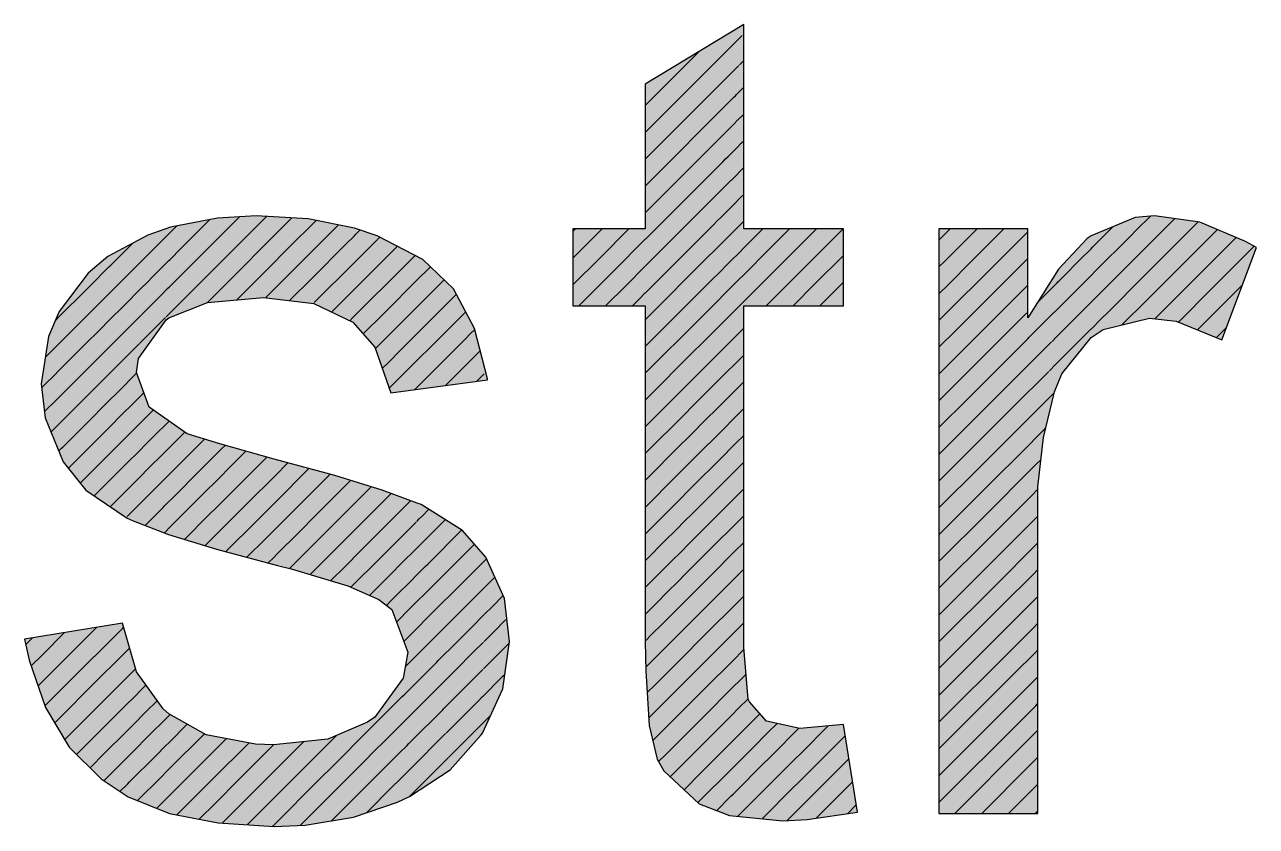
# Model space of a CAD drawing. Extents: x 0 to 13080, y 0 to 6750.
# Drawn here: x 12369.93 to 12394.32, y 1023.24 to 1039.12 of the extents above; entities that cross this region are included whole.
import ezdxf

# ---------------------------------------------------------------- set-up
doc = ezdxf.new("R2010")
doc.units = 0
doc.header["$MEASUREMENT"] = 0
doc.layers.add('MTH-CARIMBO-TXT1', color=1, linetype='CONTINUOUS')

msp = doc.modelspace()

# ---------------------------------------------------------------- linework, layer by layer
at = {"layer": 'MTH-CARIMBO-TXT1', "linetype": 'Continuous'}
for p, q in [((12382.222313, 1036.992433), (12384.138945, 1038.909065)), ((12382.221802, 1037.522253), (12383.290624, 1038.591074)), ((12384.044263, 1038.284053), (12384.060449, 1038.300239)), ((12384.060449, 1038.300239), (12384.076214, 1038.316004)), ((12384.086124, 1038.325914), (12384.127979, 1038.367769)), ((12384.127979, 1038.367769), (12384.158325, 1038.398115)), ((12382.222824, 1036.462614), (12384.044263, 1038.284053)), ((12384.022646, 1037.732106), (12384.095701, 1037.805161)), ((12384.095701, 1037.805161), (12384.148668, 1037.858128)), ((12384.148668, 1037.858128), (12384.171279, 1037.880739)), ((12382.223335, 1035.932795), (12383.949581, 1037.659041)), ((12383.949581, 1037.659041), (12383.977832, 1037.687292)), ((12383.977832, 1037.687292), (12384.005348, 1037.714808)), ((12384.005348, 1037.714808), (12384.022646, 1037.732106)), ((12384.063424, 1037.242554), (12384.139012, 1037.318142)), ((12384.139012, 1037.318142), (12384.171279, 1037.350408)), ((12383.854898, 1037.034028), (12383.895215, 1037.074345)), ((12383.895215, 1037.074345), (12383.934483, 1037.113613)), ((12383.934483, 1037.113613), (12383.959169, 1037.138299)), ((12383.959169, 1037.138299), (12384.063424, 1037.242554)), ((12382.223846, 1035.402976), (12383.854898, 1037.034028)), ((12383.895691, 1036.544491), (12384.031146, 1036.679946)), ((12384.031146, 1036.679946), (12384.129355, 1036.778155)), ((12384.129355, 1036.778155), (12384.171279, 1036.820078)), ((12382.224357, 1034.873157), (12383.760216, 1036.409016)), ((12383.760216, 1036.409016), (12383.812599, 1036.461398)), ((12383.812599, 1036.461398), (12383.863618, 1036.512418)), ((12383.863618, 1036.512418), (12383.895691, 1036.544491)), ((12383.832214, 1035.950683), (12383.998869, 1036.117339)), ((12383.998869, 1036.117339), (12384.119699, 1036.238169)), ((12384.119699, 1036.238169), (12384.171279, 1036.289748)), ((12383.729982, 1035.848452), (12383.792753, 1035.911223)), ((12383.792753, 1035.911223), (12383.832214, 1035.950683)), ((12382.224868, 1034.343338), (12383.665534, 1035.784004)), ((12383.665534, 1035.784004), (12383.729982, 1035.848452)), ((12383.966592, 1035.554731), (12384.110043, 1035.698182)), ((12384.110043, 1035.698182), (12384.171279, 1035.759418)), ((12383.768736, 1035.356876), (12383.966592, 1035.554731)), ((12372.851065, 1035.045806), (12372.938991, 1035.133733)), ((12373.025163, 1034.689574), (12373.595967, 1035.260379)), ((12373.898437, 1035.032518), (12374.181291, 1035.315372)), ((12374.092811, 1034.696562), (12374.529684, 1035.133435)), ((12374.529684, 1035.133435), (12374.719729, 1035.32348)), ((12374.573596, 1034.647017), (12375.222722, 1035.296143)), ((12375.554553, 1035.097644), (12375.702499, 1035.24559)), ((12375.587699, 1034.60046), (12376.141763, 1035.154524)), ((12382.225379, 1033.813518), (12383.570852, 1035.158991)), ((12383.570852, 1035.158991), (12383.647365, 1035.235505)), ((12383.647365, 1035.235505), (12383.721888, 1035.310028)), ((12383.721888, 1035.310028), (12383.768736, 1035.356876)), ((12383.934314, 1034.992124), (12384.100386, 1035.158196)), ((12384.100386, 1035.158196), (12384.171279, 1035.229088)), ((12391.080822, 1034.71401), (12391.488509, 1035.121698)), ((12391.95953, 1035.062389), (12392.224674, 1035.327532)), ((12392.384237, 1034.956765), (12392.707237, 1035.279765)), ((12392.474203, 1034.516401), (12393.173461, 1035.215659)), ((12372.439322, 1034.634063), (12372.814412, 1035.009153)), ((12372.817518, 1035.01226), (12372.851065, 1035.045806)), ((12373.693639, 1034.82772), (12373.898437, 1035.032518)), ((12375.288104, 1034.831195), (12375.554553, 1035.097644)), ((12376.290904, 1034.773335), (12376.458731, 1034.941162)), ((12376.458731, 1034.941162), (12376.482527, 1034.964958)), ((12376.482527, 1034.964958), (12376.5704, 1035.052831)), ((12376.916063, 1034.868164), (12376.962874, 1034.914975)), ((12380.786996, 1035.026786), (12380.811368, 1035.051158)), ((12380.811368, 1035.051158), (12380.837263, 1035.077053)), ((12381.068498, 1034.777958), (12381.367593, 1035.077053)), ((12381.325627, 1034.504757), (12381.897923, 1035.077053)), ((12383.705259, 1034.763068), (12383.934314, 1034.992124)), ((12384.171279, 1034.698758), (12384.384676, 1034.912155)), ((12384.384676, 1034.912155), (12384.549574, 1035.077053)), ((12384.683836, 1034.680986), (12385.079904, 1035.077053)), ((12384.982997, 1034.449816), (12385.610234, 1035.077053)), ((12385.282158, 1034.218647), (12386.140564, 1035.077053)), ((12388.037429, 1034.852598), (12388.069946, 1034.885114)), ((12388.069946, 1034.885114), (12388.149657, 1034.964826)), ((12388.149657, 1034.964826), (12388.261884, 1035.077053)), ((12388.414822, 1034.699661), (12388.792215, 1035.077053)), ((12388.679987, 1034.434496), (12389.322545, 1035.077053)), ((12388.945152, 1034.169331), (12389.796808, 1035.020987)), ((12391.140377, 1034.243236), (12391.815903, 1034.918761)), ((12391.815903, 1034.918761), (12391.95953, 1035.062389)), ((12392.283182, 1034.855711), (12392.384237, 1034.956765)), ((12393.281844, 1034.793712), (12393.55297, 1035.064838)), ((12393.36558, 1034.347118), (12393.926507, 1034.908045)), ((12371.620775, 1034.345846), (12372.064736, 1034.789808)), ((12372.338304, 1034.533046), (12372.439322, 1034.634063)), ((12372.807385, 1034.471796), (12373.025163, 1034.689574)), ((12373.199261, 1034.333343), (12373.693639, 1034.82772)), ((12373.620769, 1034.22452), (12374.092811, 1034.696562)), ((12374.287185, 1034.360606), (12374.573596, 1034.647017)), ((12374.617509, 1034.1606), (12375.288104, 1034.831195)), ((12375.620845, 1034.103275), (12376.290904, 1034.773335)), ((12376.560136, 1034.512237), (12376.907964, 1034.860064)), ((12376.958209, 1034.379979), (12377.312116, 1034.733887)), ((12380.786996, 1034.496456), (12381.068498, 1034.777958)), ((12381.582757, 1034.231557), (12382.221394, 1034.870194)), ((12383.564748, 1034.622558), (12383.651023, 1034.708833)), ((12383.651023, 1034.708833), (12383.705259, 1034.763068)), ((12384.09073, 1034.618209), (12384.171279, 1034.698758)), ((12384.171279, 1034.168428), (12384.683836, 1034.680986)), ((12388.146773, 1034.431612), (12388.414822, 1034.699661)), ((12390.984228, 1034.617416), (12391.051906, 1034.685095)), ((12391.051906, 1034.685095), (12391.080822, 1034.71401)), ((12392.024842, 1034.59737), (12392.283182, 1034.855711)), ((12393.046822, 1034.55869), (12393.281844, 1034.793712)), ((12394.025903, 1034.477111), (12394.281005, 1034.732213)), ((12371.726427, 1033.921168), (12372.336323, 1034.531064)), ((12372.532567, 1034.196978), (12372.787215, 1034.451626)), ((12372.787215, 1034.451626), (12372.807385, 1034.471796)), ((12374.702711, 1033.715472), (12375.587699, 1034.60046)), ((12375.664941, 1033.617042), (12376.448971, 1034.401071)), ((12376.448971, 1034.401071), (12376.560136, 1034.512237)), ((12377.000354, 1033.891795), (12377.661358, 1034.552798)), ((12380.786996, 1033.966126), (12381.325627, 1034.504757)), ((12382.22589, 1033.283699), (12383.476169, 1034.533979)), ((12383.476169, 1034.533979), (12383.564748, 1034.622558)), ((12383.641781, 1034.16926), (12383.902037, 1034.429516)), ((12383.902037, 1034.429516), (12384.09073, 1034.618209)), ((12384.171279, 1033.638098), (12384.982997, 1034.449816)), ((12385.581318, 1033.987477), (12386.143576, 1034.549735)), ((12388.037429, 1034.322268), (12388.146773, 1034.431612)), ((12388.223601, 1033.978109), (12388.679987, 1034.434496)), ((12389.210317, 1033.904165), (12389.796808, 1034.490656)), ((12390.409681, 1034.042869), (12390.908538, 1034.541726)), ((12390.908538, 1034.541726), (12390.984228, 1034.617416)), ((12391.601514, 1034.174042), (12392.024842, 1034.59737)), ((12392.255433, 1034.297631), (12392.474203, 1034.516401)), ((12392.56417, 1034.076038), (12393.046822, 1034.55869)), ((12393.449316, 1033.900524), (12394.025903, 1034.477111)), ((12371.223752, 1033.948824), (12371.59106, 1034.316131)), ((12371.59106, 1034.316131), (12371.620775, 1034.345846)), ((12372.293451, 1033.957862), (12372.532567, 1034.196978)), ((12372.797251, 1033.931332), (12373.199261, 1034.333343)), ((12373.37336, 1033.977111), (12373.620769, 1034.22452)), ((12373.547899, 1033.62132), (12374.287185, 1034.360606)), ((12374.48156, 1034.024651), (12374.617509, 1034.1606)), ((12376.637746, 1034.059516), (12376.896972, 1034.318743)), ((12376.896972, 1034.318743), (12376.958209, 1034.379979)), ((12377.723895, 1034.085006), (12377.919652, 1034.280762)), ((12377.919652, 1034.280762), (12377.966844, 1034.327954)), ((12380.904206, 1033.553005), (12381.582757, 1034.231557)), ((12381.839887, 1033.958357), (12382.221394, 1034.339864)), ((12383.580158, 1034.107637), (12383.641781, 1034.16926)), ((12384.081073, 1034.078223), (12384.171279, 1034.168428)), ((12384.616516, 1033.553005), (12385.282158, 1034.218647)), ((12388.300428, 1033.524607), (12388.945152, 1034.169331)), ((12391.004625, 1034.107483), (12391.051906, 1034.154764)), ((12391.051906, 1034.154764), (12391.140377, 1034.243236)), ((12391.199933, 1033.772461), (12391.601514, 1034.174042)), ((12392.090153, 1034.132352), (12392.255433, 1034.297631)), ((12392.879349, 1033.860887), (12393.36558, 1034.347118)), ((12371.138549, 1033.863621), (12371.180152, 1033.905223)), ((12371.180152, 1033.905223), (12371.223752, 1033.948824)), ((12371.627413, 1033.822155), (12371.726427, 1033.921168)), ((12371.832078, 1033.49649), (12372.288759, 1033.953171)), ((12372.760019, 1033.8941), (12372.797251, 1033.931332)), ((12372.787117, 1033.390868), (12373.37336, 1033.977111)), ((12374.13009, 1033.673181), (12374.48156, 1034.024651)), ((12375.174705, 1033.657136), (12375.620845, 1034.103275)), ((12376.43921, 1033.860981), (12376.637746, 1034.059516)), ((12377.0425, 1033.40361), (12377.723895, 1034.085006)), ((12377.555019, 1033.385799), (12378.104538, 1033.935318)), ((12378.104538, 1033.935318), (12378.237012, 1034.067792)), ((12381.434536, 1033.553005), (12381.839887, 1033.958357)), ((12382.226401, 1032.75388), (12383.381487, 1033.908967)), ((12383.381487, 1033.908967), (12383.482132, 1034.009611)), ((12383.482132, 1034.009611), (12383.580158, 1034.107637)), ((12383.869759, 1033.866909), (12384.081073, 1034.078223)), ((12385.146846, 1033.553005), (12385.581318, 1033.987477)), ((12385.880479, 1033.756308), (12386.143576, 1034.019405)), ((12388.037429, 1033.791938), (12388.223601, 1033.978109)), ((12388.377256, 1033.071105), (12389.210317, 1033.904165)), ((12389.475482, 1033.639), (12389.796808, 1033.960326)), ((12389.986351, 1033.619539), (12390.376541, 1034.009729)), ((12390.378403, 1034.011592), (12390.393735, 1034.026924)), ((12390.393735, 1034.026924), (12390.409681, 1034.042869)), ((12390.785523, 1033.888382), (12391.004625, 1034.107483)), ((12391.387125, 1033.429323), (12392.090153, 1034.132352)), ((12392.227683, 1033.739551), (12392.56417, 1034.076038)), ((12393.857162, 1033.77804), (12394.047687, 1033.968565)), ((12370.614406, 1033.339477), (12371.138549, 1033.863621)), ((12371.296646, 1033.491387), (12371.627413, 1033.822155)), ((12372.248597, 1033.382678), (12372.625811, 1033.759892)), ((12372.625811, 1033.759892), (12372.760019, 1033.8941)), ((12376.007333, 1033.429104), (12376.43921, 1033.860981)), ((12376.715355, 1033.606795), (12376.885981, 1033.777422)), ((12376.885981, 1033.777422), (12377.000354, 1033.891795)), ((12378.289423, 1033.589874), (12378.46762, 1033.76807)), ((12381.964866, 1033.553005), (12382.097017, 1033.685156)), ((12382.097017, 1033.685156), (12382.221394, 1033.809534)), ((12383.578304, 1033.575453), (12383.869759, 1033.866909)), ((12385.677176, 1033.553005), (12385.880479, 1033.756308)), ((12390.426341, 1033.529199), (12390.785523, 1033.888382)), ((12391.051906, 1033.624434), (12391.199933, 1033.772461)), ((12391.661843, 1033.173711), (12392.155465, 1033.667333)), ((12392.155465, 1033.667333), (12392.227683, 1033.739551)), ((12392.654137, 1033.635675), (12392.879349, 1033.860887)), ((12392.780012, 1033.23122), (12393.449316, 1033.900524)), ((12393.533053, 1033.45393), (12393.857162, 1033.77804)), ((12371.17457, 1033.369311), (12371.296646, 1033.491387)), ((12371.663767, 1033.328178), (12371.832078, 1033.49649)), ((12376.429449, 1033.32089), (12376.715355, 1033.606795)), ((12377.386143, 1032.686593), (12378.289423, 1033.589874)), ((12378.611601, 1033.381721), (12378.663358, 1033.433478)), ((12383.399515, 1033.396664), (12383.509293, 1033.506442)), ((12383.509293, 1033.506442), (12383.578304, 1033.575453)), ((12383.837482, 1033.304301), (12384.071417, 1033.538236)), ((12384.071417, 1033.538236), (12384.171279, 1033.638098)), ((12388.037429, 1033.261608), (12388.300428, 1033.524607)), ((12388.454084, 1032.617602), (12389.475482, 1033.639)), ((12389.740647, 1033.373835), (12389.796808, 1033.429996)), ((12389.820544, 1032.923402), (12390.321836, 1033.424694)), ((12390.32771, 1033.430568), (12390.376058, 1033.478916)), ((12390.376058, 1033.478916), (12390.426341, 1033.529199)), ((12390.662509, 1033.235037), (12391.025022, 1033.597551)), ((12391.025022, 1033.597551), (12391.051906, 1033.624434)), ((12391.259489, 1033.301687), (12391.387125, 1033.429323)), ((12392.313509, 1033.295047), (12392.654137, 1033.635675)), ((12393.156825, 1033.077703), (12393.533053, 1033.45393)), ((12370.532592, 1033.257664), (12370.614406, 1033.339477)), ((12370.628004, 1032.822745), (12371.058085, 1033.252827)), ((12371.058085, 1033.252827), (12371.17457, 1033.369311)), ((12371.36954, 1033.033951), (12371.663767, 1033.328178)), ((12371.93773, 1033.071811), (12372.241196, 1033.375277)), ((12372.203743, 1032.807494), (12372.719056, 1033.322807)), ((12372.732822, 1033.336573), (12372.787117, 1033.390868)), ((12376.366086, 1033.257526), (12376.429449, 1033.32089)), ((12376.792964, 1033.154075), (12376.87499, 1033.2361)), ((12376.87499, 1033.2361), (12377.0425, 1033.40361)), ((12377.084645, 1032.915425), (12377.555019, 1033.385799)), ((12377.217267, 1031.987387), (12378.474309, 1033.244429)), ((12378.474309, 1033.244429), (12378.611601, 1033.381721)), ((12382.226912, 1032.224061), (12383.286805, 1033.283954)), ((12383.286805, 1033.283954), (12383.399515, 1033.396664)), ((12383.514826, 1032.981645), (12383.837482, 1033.304301)), ((12388.530911, 1032.1641), (12389.740647, 1033.373835)), ((12390.443, 1033.015528), (12390.662509, 1033.235037)), ((12391.051906, 1033.094104), (12391.259489, 1033.301687)), ((12371.168987, 1032.833398), (12371.36954, 1033.033951)), ((12371.70012, 1032.834201), (12371.93773, 1033.071811)), ((12376.634115, 1032.995226), (12376.792964, 1033.154075)), ((12378.659195, 1032.898985), (12378.755582, 1032.995372)), ((12378.755582, 1032.995372), (12378.842731, 1033.082521)), ((12383.438428, 1032.905247), (12383.514826, 1032.981645)), ((12383.805205, 1032.741694), (12384.061761, 1032.99825)), ((12384.061761, 1032.99825), (12384.171279, 1033.107768)), ((12388.037429, 1032.731278), (12388.377256, 1033.071105)), ((12390.277017, 1032.849545), (12390.35838, 1032.930908)), ((12390.35838, 1032.930908), (12390.443, 1033.015528)), ((12390.539494, 1032.581692), (12391.04542, 1033.087618)), ((12393.533639, 1032.924186), (12393.616789, 1033.007337)), ((12393.616789, 1033.007337), (12393.688421, 1033.078968)), ((12393.688421, 1033.078968), (12393.730529, 1033.121076)), ((12370.435963, 1032.630704), (12370.628004, 1032.822745)), ((12370.977622, 1032.642033), (12371.168987, 1032.833398)), ((12371.442434, 1032.576515), (12371.70012, 1032.834201)), ((12372.043382, 1032.647133), (12372.193633, 1032.797384)), ((12376.874924, 1032.705704), (12377.084645, 1032.915425)), ((12377.126791, 1032.427241), (12377.386143, 1032.686593)), ((12377.650995, 1031.890785), (12378.659195, 1032.898985)), ((12383.192123, 1032.658942), (12383.316898, 1032.783718)), ((12383.316898, 1032.783718), (12383.438428, 1032.905247)), ((12383.451348, 1032.387838), (12383.805205, 1032.741694)), ((12388.607739, 1031.710597), (12389.805224, 1032.908083)), ((12389.805224, 1032.908083), (12389.820544, 1032.923402)), ((12389.850657, 1032.423185), (12390.267132, 1032.83966)), ((12370.333944, 1032.528685), (12370.383412, 1032.578154)), ((12370.383412, 1032.578154), (12370.435963, 1032.630704)), ((12370.641602, 1032.306013), (12370.977622, 1032.642033)), ((12371.163405, 1032.297486), (12371.442434, 1032.576515)), ((12371.736473, 1032.340224), (12372.043382, 1032.647133)), ((12378.263742, 1031.973202), (12378.844081, 1032.55354)), ((12378.844081, 1032.55354), (12378.899563, 1032.609023)), ((12378.899563, 1032.609023), (12378.949728, 1032.659187)), ((12382.227423, 1031.694242), (12383.192123, 1032.658942)), ((12383.772927, 1032.179086), (12384.052104, 1032.458263)), ((12384.052104, 1032.458263), (12384.171279, 1032.577438)), ((12388.037429, 1032.200948), (12388.454084, 1032.617602)), ((12390.340702, 1032.3829), (12390.45966, 1032.501858)), ((12390.45966, 1032.501858), (12390.539494, 1032.581692)), ((12370.491562, 1032.155973), (12370.641602, 1032.306013)), ((12370.897158, 1032.031239), (12371.163405, 1032.297486)), ((12371.515328, 1032.119079), (12371.736473, 1032.340224)), ((12371.772826, 1031.846247), (12372.146263, 1032.219684)), ((12377.011156, 1032.311606), (12377.126791, 1032.427241)), ((12378.876488, 1032.055618), (12379.028966, 1032.208096)), ((12383.234282, 1032.170771), (12383.367563, 1032.304052)), ((12383.367563, 1032.304052), (12383.451348, 1032.387838)), ((12388.684567, 1031.257095), (12389.815902, 1032.38843)), ((12389.815902, 1032.38843), (12389.850657, 1032.423185)), ((12389.88077, 1031.922968), (12390.212427, 1032.254625)), ((12390.226323, 1032.268522), (12390.340702, 1032.3829)), ((12370.262434, 1031.926846), (12370.360355, 1032.024766)), ((12370.360355, 1032.024766), (12370.491562, 1032.155973)), ((12370.6552, 1031.789282), (12370.897158, 1032.031239)), ((12371.157822, 1031.761573), (12371.515328, 1032.119079)), ((12377.168936, 1031.939056), (12377.217267, 1031.987387)), ((12382.227933, 1031.164423), (12383.09744, 1032.03393)), ((12383.09744, 1032.03393), (12383.234282, 1032.170771)), ((12383.387871, 1031.79403), (12383.772927, 1032.179086)), ((12384.042448, 1031.918277), (12384.171279, 1032.047108)), ((12388.037429, 1031.670618), (12388.530911, 1032.1641)), ((12370.547161, 1031.681242), (12370.6552, 1031.789282)), ((12370.816694, 1031.420445), (12371.157822, 1031.761573)), ((12371.588222, 1031.661643), (12371.772826, 1031.846247)), ((12372.13432, 1031.677411), (12372.235507, 1031.778598)), ((12372.235507, 1031.778598), (12372.290278, 1031.833369)), ((12377.147387, 1031.917507), (12377.168936, 1031.939056)), ((12383.296698, 1031.702857), (12383.387871, 1031.79403)), ((12383.74065, 1031.616479), (12384.042448, 1031.918277)), ((12388.037429, 1031.140288), (12388.607739, 1031.710597)), ((12388.761394, 1030.803592), (12389.82658, 1031.868778)), ((12389.82658, 1031.868778), (12389.88077, 1031.922968)), ((12390.17563, 1031.687498), (12390.319122, 1031.83099)), ((12370.317842, 1031.451923), (12370.337297, 1031.471378)), ((12370.337297, 1031.471378), (12370.547161, 1031.681242)), ((12371.15224, 1031.225661), (12371.588222, 1031.661643)), ((12371.80918, 1031.35227), (12372.108698, 1031.651789)), ((12372.108698, 1031.651789), (12372.13432, 1031.677411)), ((12372.412011, 1031.424771), (12372.476279, 1031.48904)), ((12383.002758, 1031.408917), (12383.151665, 1031.557824)), ((12383.151665, 1031.557824), (12383.296698, 1031.702857)), ((12383.324393, 1031.200222), (12383.74065, 1031.616479)), ((12384.032791, 1031.37829), (12384.171279, 1031.516778)), ((12389.910884, 1031.422752), (12390.157723, 1031.66959)), ((12390.157723, 1031.66959), (12390.17563, 1031.687498)), ((12370.60276, 1031.206511), (12370.668799, 1031.27255)), ((12370.668799, 1031.27255), (12370.816694, 1031.420445)), ((12370.73623, 1030.809651), (12371.15224, 1031.225661)), ((12371.661116, 1031.204207), (12371.80918, 1031.35227)), ((12372.12189, 1031.134651), (12372.322345, 1031.335106)), ((12372.322345, 1031.335106), (12372.412011, 1031.424771)), ((12372.481629, 1030.96406), (12372.787964, 1031.270395)), ((12382.228444, 1030.634603), (12383.002758, 1031.408917)), ((12383.708372, 1031.053871), (12384.032791, 1031.37829)), ((12388.037429, 1030.609957), (12388.684567, 1031.257095)), ((12388.838222, 1030.35009), (12389.837258, 1031.349126)), ((12389.837258, 1031.349126), (12389.910884, 1031.422752)), ((12370.447606, 1031.051357), (12370.60276, 1031.206511)), ((12371.146658, 1030.689748), (12371.661116, 1031.204207)), ((12371.845533, 1030.858294), (12372.071133, 1031.083894)), ((12372.071133, 1031.083894), (12372.12189, 1031.134651)), ((12372.551248, 1030.503348), (12373.099649, 1031.05175)), ((12383.069048, 1030.944877), (12383.225833, 1031.101662)), ((12383.225833, 1031.101662), (12383.324393, 1031.200222)), ((12383.260916, 1030.606415), (12383.708372, 1031.053871)), ((12384.023135, 1030.838304), (12384.171279, 1030.986447)), ((12389.940997, 1030.922535), (12390.103018, 1031.084556)), ((12390.103018, 1031.084556), (12390.124937, 1031.106475)), ((12390.124937, 1031.106475), (12390.156602, 1031.13814)), ((12370.601884, 1030.675305), (12370.658359, 1030.73178)), ((12370.658359, 1030.73178), (12370.682397, 1030.755818)), ((12370.682397, 1030.755818), (12370.73623, 1030.809651)), ((12371.141075, 1030.153836), (12371.73401, 1030.746771)), ((12371.73401, 1030.746771), (12371.845533, 1030.858294)), ((12372.10946, 1030.591891), (12372.409183, 1030.891613)), ((12372.409183, 1030.891613), (12372.481629, 1030.96406)), ((12373.23662, 1030.658391), (12373.491033, 1030.912804)), ((12373.837081, 1030.728521), (12373.898062, 1030.789503)), ((12382.228955, 1030.104784), (12382.908076, 1030.783905)), ((12382.908076, 1030.783905), (12383.069048, 1030.944877)), ((12383.676095, 1030.491264), (12384.023135, 1030.838304)), ((12388.037429, 1030.079627), (12388.761394, 1030.803592)), ((12388.915049, 1029.896587), (12389.847935, 1030.829473)), ((12389.847935, 1030.829473), (12389.940997, 1030.922535)), ((12370.790986, 1030.334077), (12371.146658, 1030.689748)), ((12371.881886, 1030.364317), (12372.033568, 1030.515999)), ((12372.033568, 1030.515999), (12372.10946, 1030.591891)), ((12372.49602, 1030.448121), (12372.551248, 1030.503348)), ((12373.040956, 1030.462727), (12373.23662, 1030.658391)), ((12373.344344, 1030.235784), (12373.789875, 1030.681315)), ((12373.789875, 1030.681315), (12373.837081, 1030.728521)), ((12374.007724, 1030.368834), (12374.311979, 1030.673089)), ((12374.178366, 1030.009146), (12374.725895, 1030.556675)), ((12382.986431, 1030.33193), (12383.154968, 1030.500467)), ((12383.154968, 1030.500467), (12383.260916, 1030.606415)), ((12383.197438, 1030.012607), (12383.676095, 1030.491264)), ((12389.97111, 1030.422318), (12390.048313, 1030.499521)), ((12371.30532, 1029.78775), (12371.806904, 1030.289335)), ((12371.806904, 1030.289335), (12371.881886, 1030.364317)), ((12372.097031, 1030.049131), (12372.49602, 1030.448121)), ((12372.620866, 1030.042637), (12373.040956, 1030.462727)), ((12373.772197, 1030.133308), (12374.007724, 1030.368834)), ((12374.880792, 1030.181242), (12375.14198, 1030.44243)), ((12374.897194, 1029.667314), (12375.559225, 1030.329345)), ((12382.813394, 1030.158892), (12382.986431, 1030.33193)), ((12383.643818, 1029.928656), (12384.013478, 1030.298317)), ((12384.013478, 1030.298317), (12384.171279, 1030.456117)), ((12388.037429, 1029.549297), (12388.838222, 1030.35009)), ((12388.991877, 1029.443085), (12389.858613, 1030.309821)), ((12389.858613, 1030.309821), (12389.97111, 1030.422318)), ((12371.026688, 1030.039449), (12371.141075, 1030.153836)), ((12371.996003, 1029.948103), (12372.097031, 1030.049131)), ((12372.084601, 1029.506372), (12372.582858, 1030.004628)), ((12372.582858, 1030.004628), (12372.620866, 1030.042637)), ((12372.920261, 1029.811701), (12373.344344, 1030.235784)), ((12373.452067, 1029.813177), (12373.772197, 1030.133308)), ((12373.754519, 1029.5853), (12374.178366, 1030.009146)), ((12374.349008, 1029.649459), (12374.880792, 1030.181242)), ((12374.913596, 1029.153386), (12375.97647, 1030.21626)), ((12376.112693, 1029.822153), (12376.384174, 1030.093634)), ((12382.229466, 1029.574965), (12382.813394, 1030.158892)), ((12383.084103, 1029.899271), (12383.197438, 1030.012607)), ((12371.622648, 1029.574749), (12371.879798, 1029.831899)), ((12371.879798, 1029.831899), (12371.918239, 1029.87034)), ((12371.918239, 1029.87034), (12371.996003, 1029.948103)), ((12372.690485, 1029.581925), (12372.920261, 1029.811701)), ((12372.799565, 1029.160675), (12373.452067, 1029.813177)), ((12375.708231, 1029.417691), (12376.112693, 1029.822153)), ((12376.168645, 1029.347775), (12376.789154, 1029.968284)), ((12377.028426, 1029.677225), (12377.185903, 1029.834703)), ((12382.903815, 1029.718983), (12383.084103, 1029.899271)), ((12383.133961, 1029.418799), (12383.643818, 1029.928656)), ((12383.61154, 1029.366049), (12384.003822, 1029.758331)), ((12384.003822, 1029.758331), (12384.171279, 1029.925787)), ((12388.037429, 1029.018967), (12388.915049, 1029.896587)), ((12389.068705, 1028.989582), (12389.869291, 1029.790169)), ((12389.869291, 1029.790169), (12389.99852, 1029.919398)), ((12372.312933, 1029.204373), (12372.669696, 1029.561136)), ((12372.669696, 1029.561136), (12372.690485, 1029.581925)), ((12373.55979, 1029.390571), (12373.754519, 1029.5853)), ((12373.736842, 1029.037292), (12374.349008, 1029.649459)), ((12374.519651, 1029.289771), (12374.897194, 1029.667314)), ((12376.224597, 1028.873397), (12376.87467, 1029.523469)), ((12376.87467, 1029.523469), (12377.002779, 1029.651579)), ((12377.002779, 1029.651579), (12377.028426, 1029.677225)), ((12377.067968, 1029.186437), (12377.572732, 1029.691202)), ((12377.808024, 1029.396164), (12377.935708, 1029.523847)), ((12382.229977, 1029.045146), (12382.718711, 1029.53388)), ((12382.718711, 1029.53388), (12382.903815, 1029.718983)), ((12371.958438, 1029.380208), (12372.084601, 1029.506372)), ((12373.096442, 1028.927222), (12373.55979, 1029.390571)), ((12373.914008, 1028.684128), (12374.519651, 1029.289771)), ((12375.244192, 1028.423322), (12376.168645, 1029.347775)), ((12375.350846, 1029.060306), (12375.708231, 1029.417691)), ((12377.59558, 1029.183719), (12377.681191, 1029.26933)), ((12377.695598, 1029.283738), (12377.743503, 1029.331643)), ((12377.743503, 1029.331643), (12377.808024, 1029.396164)), ((12377.860037, 1028.917847), (12378.261036, 1029.318846)), ((12382.821198, 1029.106037), (12383.013238, 1029.298076)), ((12383.013238, 1029.298076), (12383.133961, 1029.418799)), ((12383.070483, 1028.824992), (12383.61154, 1029.366049)), ((12383.994166, 1029.218344), (12384.171279, 1029.395457)), ((12388.037429, 1028.488637), (12388.991877, 1029.443085)), ((12389.145532, 1028.53608), (12389.879969, 1029.270516)), ((12389.879969, 1029.270516), (12389.99852, 1029.389068)), ((12372.695264, 1029.056374), (12372.756533, 1029.117644)), ((12372.760104, 1029.121214), (12372.799565, 1029.160675)), ((12373.667514, 1028.967964), (12373.736842, 1029.037292)), ((12374.690293, 1028.930083), (12374.913596, 1029.153386)), ((12374.929998, 1028.639458), (12375.350846, 1029.060306)), ((12376.575131, 1028.693601), (12376.985763, 1029.104233)), ((12376.985763, 1029.104233), (12377.067968, 1029.186437)), ((12377.10751, 1028.695649), (12377.59558, 1029.183719)), ((12377.91205, 1028.43953), (12378.586365, 1029.113844)), ((12382.624029, 1028.908868), (12382.821198, 1029.106037)), ((12383.579263, 1028.803441), (12383.994166, 1029.218344)), ((12373.502551, 1028.803001), (12373.667514, 1028.967964)), ((12374.332079, 1028.571869), (12374.690293, 1028.930083)), ((12375.580919, 1028.229719), (12376.224597, 1028.873397)), ((12377.680867, 1028.738676), (12377.801649, 1028.859459)), ((12377.801649, 1028.859459), (12377.860037, 1028.917847)), ((12378.644094, 1028.641244), (12378.837158, 1028.834307)), ((12382.230488, 1028.515327), (12382.624029, 1028.908868)), ((12382.942372, 1028.696881), (12383.070483, 1028.824992)), ((12383.007006, 1028.231184), (12383.579263, 1028.803441)), ((12383.984509, 1028.678358), (12384.171279, 1028.865127)), ((12388.037429, 1027.958307), (12389.068705, 1028.989582)), ((12389.890647, 1028.750864), (12389.99852, 1028.858738)), ((12374.750149, 1028.459609), (12374.860936, 1028.570396)), ((12374.860936, 1028.570396), (12374.929998, 1028.639458)), ((12376.280549, 1028.399019), (12376.575131, 1028.693601)), ((12376.390175, 1027.978315), (12376.968747, 1028.556887)), ((12376.968747, 1028.556887), (12377.10751, 1028.695649)), ((12377.428693, 1028.486502), (12377.644542, 1028.702352)), ((12377.644542, 1028.702352), (12377.680867, 1028.738676)), ((12377.964064, 1027.961213), (12378.574064, 1028.571213)), ((12378.574064, 1028.571213), (12378.644094, 1028.641244)), ((12382.738581, 1028.49309), (12382.942372, 1028.696881)), ((12383.546985, 1028.240834), (12383.984509, 1028.678358)), ((12388.037429, 1027.427977), (12389.145532, 1028.53608)), ((12389.22236, 1028.082577), (12389.890647, 1028.750864)), ((12375.17164, 1028.35077), (12375.244192, 1028.423322)), ((12375.988865, 1028.107335), (12376.280549, 1028.399019)), ((12377.147052, 1028.204862), (12377.428693, 1028.486502)), ((12377.666135, 1028.193615), (12377.859795, 1028.387275)), ((12377.859795, 1028.387275), (12377.91205, 1028.43953)), ((12378.688513, 1028.155332), (12379.059945, 1028.526764)), ((12382.529347, 1028.283855), (12382.738581, 1028.49309)), ((12383.974853, 1028.138371), (12384.171279, 1028.334797)), ((12389.901324, 1028.231212), (12389.99852, 1028.328408)), ((12376.951732, 1028.009541), (12377.147052, 1028.204862)), ((12377.261806, 1027.789285), (12377.607893, 1028.135373)), ((12377.607893, 1028.135373), (12377.666135, 1028.193615)), ((12378.544968, 1028.011787), (12378.688513, 1028.155332)), ((12379.049832, 1027.986321), (12379.127363, 1028.063852)), ((12379.127363, 1028.063852), (12379.241712, 1028.178202)), ((12382.230999, 1027.985508), (12382.529347, 1028.283855)), ((12382.655965, 1027.880143), (12382.871507, 1028.095686)), ((12382.871507, 1028.095686), (12383.007006, 1028.231184)), ((12382.943528, 1027.637377), (12383.546985, 1028.240834)), ((12383.514708, 1027.678226), (12383.974853, 1028.138371)), ((12388.037429, 1026.897647), (12389.22236, 1028.082577)), ((12389.299188, 1027.629075), (12389.901324, 1028.231212)), ((12376.759393, 1027.817202), (12376.951732, 1028.009541)), ((12377.651404, 1027.648553), (12377.917941, 1027.91509)), ((12377.917941, 1027.91509), (12377.964064, 1027.961213)), ((12378.016077, 1027.482896), (12378.544968, 1028.011787)), ((12378.732931, 1027.66942), (12379.04608, 1027.982569)), ((12379.187857, 1027.594016), (12379.406815, 1027.812974)), ((12382.434665, 1027.658843), (12382.655965, 1027.880143)), ((12383.965196, 1027.598385), (12384.171279, 1027.804467)), ((12377.092608, 1027.620087), (12377.186594, 1027.714074)), ((12377.186594, 1027.714074), (12377.261806, 1027.789285)), ((12377.292642, 1027.289791), (12377.571244, 1027.568394)), ((12377.571244, 1027.568394), (12377.651404, 1027.648553)), ((12378.515873, 1027.452362), (12378.732931, 1027.66942)), ((12379.039399, 1027.445558), (12379.187857, 1027.594016)), ((12382.23151, 1027.455688), (12382.434665, 1027.658843)), ((12382.800642, 1027.494491), (12382.943528, 1027.637377)), ((12382.880051, 1027.043569), (12383.514708, 1027.678226)), ((12383.48243, 1027.115619), (12383.965196, 1027.598385)), ((12388.037429, 1026.367317), (12389.299188, 1027.629075)), ((12389.376015, 1027.175572), (12389.912002, 1027.71156)), ((12389.912002, 1027.71156), (12389.99852, 1027.798078)), ((12377.636673, 1027.103492), (12377.976087, 1027.442906)), ((12377.976087, 1027.442906), (12378.016077, 1027.482896)), ((12378.06809, 1027.004579), (12378.515873, 1027.452362)), ((12378.77735, 1027.183509), (12379.032215, 1027.438374)), ((12379.422395, 1027.298224), (12379.478955, 1027.354784)), ((12382.573348, 1027.267196), (12382.800642, 1027.494491)), ((12370.280135, 1026.641245), (12370.719503, 1027.080613)), ((12370.830888, 1026.131339), (12371.792368, 1027.092818)), ((12371.155179, 1026.985959), (12371.352241, 1027.183022)), ((12371.792368, 1027.092818), (12371.850957, 1027.151407)), ((12371.850957, 1027.151407), (12371.869958, 1027.170408)), ((12371.869958, 1027.170408), (12371.889137, 1027.189587)), ((12377.534596, 1027.001415), (12377.636673, 1027.103492)), ((12378.486777, 1026.892936), (12378.77735, 1027.183509)), ((12379.028966, 1026.904795), (12379.248351, 1027.12418)), ((12379.248351, 1027.12418), (12379.422395, 1027.298224)), ((12382.339982, 1027.033831), (12382.573348, 1027.267196)), ((12382.816573, 1026.449761), (12383.48243, 1027.115619)), ((12383.95554, 1027.058398), (12384.171279, 1027.274137)), ((12388.037429, 1025.836987), (12389.376015, 1027.175572)), ((12389.452843, 1026.72207), (12389.92268, 1027.191907)), ((12389.92268, 1027.191907), (12389.99852, 1027.267748)), ((12369.951789, 1026.843229), (12370.086764, 1026.978204)), ((12370.19471, 1026.02549), (12371.155179, 1026.985959)), ((12377.436809, 1026.903629), (12377.534596, 1027.001415)), ((12377.621941, 1026.55843), (12378.034233, 1026.970722)), ((12378.034233, 1026.970722), (12378.06809, 1027.004579)), ((12378.120103, 1026.526262), (12378.486777, 1026.892936)), ((12378.821768, 1026.697597), (12379.01835, 1026.894179)), ((12379.412261, 1026.75776), (12379.526846, 1026.872345)), ((12382.232021, 1026.925869), (12382.339982, 1027.033831)), ((12382.490731, 1026.654249), (12382.729777, 1026.893296)), ((12382.729777, 1026.893296), (12382.880051, 1027.043569)), ((12383.450153, 1026.553011), (12383.95554, 1027.058398)), ((12370.058607, 1026.419718), (12370.280135, 1026.641245)), ((12371.765925, 1026.536045), (12371.886687, 1026.656807)), ((12371.886687, 1026.656807), (12372.00858, 1026.7787)), ((12378.457682, 1026.333511), (12378.821768, 1026.697597)), ((12379.018534, 1026.364033), (12379.308845, 1026.654344)), ((12379.308845, 1026.654344), (12379.412261, 1026.75776)), ((12382.2453, 1026.408818), (12382.490731, 1026.654249)), ((12383.945884, 1026.518412), (12384.167544, 1026.740072)), ((12388.037429, 1025.306657), (12389.452843, 1026.72207)), ((12389.52967, 1026.268568), (12389.933358, 1026.672255)), ((12389.933358, 1026.672255), (12389.99852, 1026.737417)), ((12371.393559, 1026.16368), (12371.765925, 1026.536045)), ((12371.903417, 1026.143207), (12372.128024, 1026.367814)), ((12377.463507, 1026.399996), (12377.517607, 1026.454097)), ((12377.517607, 1026.454097), (12377.621941, 1026.55843)), ((12377.60721, 1026.013369), (12378.092378, 1026.498537)), ((12378.092378, 1026.498537), (12378.120103, 1026.526262)), ((12378.866187, 1026.211686), (12379.004486, 1026.349984)), ((12382.658912, 1026.2921), (12382.816573, 1026.449761)), ((12382.753096, 1025.855954), (12383.450153, 1026.553011)), ((12383.417876, 1025.990404), (12383.945884, 1026.518412)), ((12370.330812, 1025.631262), (12370.830888, 1026.131339)), ((12370.524164, 1025.294284), (12371.393559, 1026.16368)), ((12371.680893, 1025.920683), (12371.903417, 1026.143207)), ((12378.172116, 1026.047945), (12378.457682, 1026.333511)), ((12378.428587, 1025.774085), (12378.866187, 1026.211686)), ((12379.008101, 1025.82327), (12379.369339, 1026.184507)), ((12379.369339, 1026.184507), (12379.402128, 1026.217296)), ((12379.402128, 1026.217296), (12379.438458, 1026.253626)), ((12382.408114, 1026.041303), (12382.658912, 1026.2921)), ((12383.936227, 1025.978425), (12384.1188, 1026.160998)), ((12384.1188, 1026.160998), (12384.217417, 1026.259615)), ((12388.037429, 1024.776326), (12389.52967, 1026.268568)), ((12389.606498, 1025.815065), (12389.944036, 1026.152603)), ((12389.944036, 1026.152603), (12389.99852, 1026.207087)), ((12370.994751, 1025.234541), (12371.680893, 1025.920683)), ((12372.114505, 1025.823965), (12372.231, 1025.94046)), ((12372.231, 1025.94046), (12372.334202, 1026.043662)), ((12377.442527, 1025.848686), (12377.523774, 1025.929933)), ((12377.523774, 1025.929933), (12377.60721, 1026.013369)), ((12377.592478, 1025.468307), (12378.150524, 1026.026353)), ((12378.150524, 1026.026353), (12378.172116, 1026.047945)), ((12382.259349, 1025.892538), (12382.408114, 1026.041303)), ((12382.588047, 1025.690905), (12382.753096, 1025.855954)), ((12382.689618, 1025.262146), (12383.417876, 1025.990404)), ((12383.385598, 1025.427796), (12383.936227, 1025.978425)), ((12371.595861, 1025.305321), (12371.920147, 1025.629607)), ((12371.920147, 1025.629607), (12372.114505, 1025.823965)), ((12372.330867, 1025.509997), (12372.556751, 1025.735881)), ((12376.893256, 1025.299415), (12377.408474, 1025.814633)), ((12377.408474, 1025.814633), (12377.442527, 1025.848686)), ((12378.224129, 1025.569628), (12378.428587, 1025.774085)), ((12378.399491, 1025.21466), (12378.910605, 1025.725774)), ((12378.910605, 1025.725774), (12378.990621, 1025.80579)), ((12378.990621, 1025.80579), (12379.008101, 1025.82327)), ((12382.325498, 1025.428356), (12382.588047, 1025.690905)), ((12384.070057, 1025.581925), (12384.260272, 1025.77214)), ((12388.037429, 1024.245996), (12389.606498, 1025.815065)), ((12389.683326, 1025.361563), (12389.954713, 1025.63295)), ((12389.954713, 1025.63295), (12389.99852, 1025.676757)), ((12372.075889, 1025.255019), (12372.330867, 1025.509997)), ((12372.687808, 1025.336608), (12372.785964, 1025.434764)), ((12372.785964, 1025.434764), (12372.810585, 1025.459385)), ((12377.469043, 1025.344872), (12377.529941, 1025.40577)), ((12377.529941, 1025.40577), (12377.592478, 1025.468307)), ((12377.577747, 1024.923246), (12378.20867, 1025.554169)), ((12378.20867, 1025.554169), (12378.224129, 1025.569628)), ((12378.997668, 1025.282507), (12379.153889, 1025.438728)), ((12382.290242, 1025.393101), (12382.325498, 1025.428356)), ((12382.62614, 1024.668338), (12383.385598, 1025.427796)), ((12383.353321, 1024.865189), (12383.926571, 1025.438439)), ((12383.926571, 1025.438439), (12384.070057, 1025.581925)), ((12384.380672, 1025.36221), (12384.491355, 1025.472893)), ((12370.723037, 1024.962827), (12370.994751, 1025.234541)), ((12370.958065, 1024.667525), (12371.595861, 1025.305321)), ((12371.936876, 1025.116006), (12372.075889, 1025.255019)), ((12372.430734, 1025.079534), (12372.687808, 1025.336608)), ((12372.78896, 1024.90743), (12373.150409, 1025.268878)), ((12376.687678, 1025.093837), (12376.768288, 1025.174447)), ((12376.768288, 1025.174447), (12376.893256, 1025.299415)), ((12377.004905, 1024.880734), (12377.3831, 1025.258929)), ((12377.3831, 1025.258929), (12377.469043, 1025.344872)), ((12378.276142, 1025.091311), (12378.399491, 1025.21466)), ((12378.370396, 1024.655234), (12378.955024, 1025.239862)), ((12378.955024, 1025.239862), (12378.976756, 1025.261595)), ((12378.976756, 1025.261595), (12378.997668, 1025.282507)), ((12382.517182, 1025.08971), (12382.689618, 1025.262146)), ((12384.021313, 1025.002851), (12384.161317, 1025.142855)), ((12384.161317, 1025.142855), (12384.376344, 1025.357882)), ((12384.655869, 1025.107077), (12384.830038, 1025.281246)), ((12384.730891, 1024.651769), (12385.264614, 1025.185492)), ((12385.318852, 1024.7094), (12385.842472, 1025.233019)), ((12388.037429, 1023.715666), (12389.683326, 1025.361563)), ((12389.965391, 1025.113298), (12389.99852, 1025.146427)), ((12371.510829, 1024.689959), (12371.936876, 1025.116006)), ((12372.037273, 1024.686072), (12372.430734, 1025.079534)), ((12372.717571, 1024.836041), (12372.78896, 1024.90743)), ((12372.791957, 1024.380096), (12373.490232, 1025.078371)), ((12373.581773, 1024.639583), (12373.923142, 1024.980952)), ((12373.644694, 1024.172173), (12374.366784, 1024.894263)), ((12374.862562, 1024.329381), (12375.451922, 1024.918741)), ((12375.899752, 1024.836241), (12375.958757, 1024.895246)), ((12375.958757, 1024.895246), (12376.105924, 1025.042413)), ((12376.089166, 1024.495325), (12376.687678, 1025.093837)), ((12376.913172, 1024.789001), (12377.004905, 1024.880734)), ((12377.49556, 1024.841059), (12377.536107, 1024.881606)), ((12377.536107, 1024.881606), (12377.577747, 1024.923246)), ((12377.563016, 1024.378184), (12378.266816, 1025.081985)), ((12382.369955, 1024.942484), (12382.517182, 1025.08971)), ((12383.321043, 1024.302581), (12383.916914, 1024.898452)), ((12383.916914, 1024.898452), (12384.021313, 1025.002851)), ((12384.060156, 1024.511363), (12384.493554, 1024.944762)), ((12384.49699, 1024.948197), (12384.655869, 1025.107077)), ((12385.985669, 1024.845886), (12386.179215, 1025.039432)), ((12388.353107, 1023.501014), (12389.760153, 1024.90806)), ((12389.760153, 1024.90806), (12389.965391, 1025.113298)), ((12371.223231, 1024.40236), (12371.510829, 1024.689959)), ((12371.953606, 1024.602406), (12372.037273, 1024.686072)), ((12371.998656, 1024.117126), (12372.530602, 1024.649072)), ((12372.530602, 1024.649072), (12372.717571, 1024.836041)), ((12373.107675, 1024.165485), (12373.581773, 1024.639583)), ((12374.569029, 1024.566178), (12374.859791, 1024.85694)), ((12374.86622, 1023.802709), (12375.777151, 1024.71364)), ((12375.777151, 1024.71364), (12375.899752, 1024.836241)), ((12376.594963, 1024.470792), (12376.913172, 1024.789001)), ((12377.116553, 1024.462052), (12377.357725, 1024.703224)), ((12377.357725, 1024.703224), (12377.49556, 1024.841059)), ((12378.328156, 1024.612994), (12378.370396, 1024.655234)), ((12382.485048, 1024.527246), (12382.62614, 1024.668338)), ((12382.71438, 1024.226248), (12383.353321, 1024.865189)), ((12384.613307, 1024.534185), (12384.730891, 1024.651769)), ((12385.165499, 1024.556047), (12385.318852, 1024.7094)), ((12385.358474, 1024.218692), (12385.985669, 1024.845886)), ((12371.497875, 1024.146675), (12371.953606, 1024.602406)), ((12374.165122, 1024.162271), (12374.569029, 1024.566178)), ((12375.710349, 1024.116508), (12376.089166, 1024.495325)), ((12376.219575, 1024.095404), (12376.594963, 1024.470792)), ((12376.502248, 1023.847746), (12377.058056, 1024.403555)), ((12377.058056, 1024.403555), (12377.116553, 1024.462052)), ((12377.559821, 1023.844659), (12378.324962, 1024.6098)), ((12383.907258, 1024.358466), (12383.97257, 1024.423777)), ((12383.958994, 1023.879872), (12384.610765, 1024.531643)), ((12383.97257, 1024.423777), (12384.060156, 1024.511363)), ((12384.805914, 1024.196461), (12385.165499, 1024.556047)), ((12385.659312, 1023.989199), (12386.252872, 1024.582759)), ((12388.883437, 1023.501014), (12389.836981, 1024.454558)), ((12389.836981, 1024.454558), (12389.976069, 1024.593646)), ((12389.976069, 1024.593646), (12389.99852, 1024.616097)), ((12372.164229, 1023.752369), (12372.630469, 1024.218609)), ((12372.630469, 1024.218609), (12372.747335, 1024.335474)), ((12372.747335, 1024.335474), (12372.791957, 1024.380096)), ((12372.794953, 1023.852762), (12373.107675, 1024.165485)), ((12372.944389, 1023.471869), (12373.644694, 1024.172173)), ((12373.707614, 1023.704764), (12374.165122, 1024.162271)), ((12374.667349, 1024.134168), (12374.862562, 1024.329381)), ((12377.228202, 1024.04337), (12377.33235, 1024.147519)), ((12377.33235, 1024.147519), (12377.522076, 1024.337245)), ((12377.522076, 1024.337245), (12377.542274, 1024.357443)), ((12377.542274, 1024.357443), (12377.563016, 1024.378184)), ((12382.988384, 1023.969922), (12383.321043, 1024.302581)), ((12383.288766, 1023.739974), (12383.907258, 1024.358466)), ((12384.729625, 1024.120173), (12384.805914, 1024.196461)), ((12385.045876, 1023.906093), (12385.358474, 1024.218692)), ((12371.816073, 1023.934543), (12371.970336, 1024.088805)), ((12371.970336, 1024.088805), (12371.998656, 1024.117126)), ((12373.838945, 1023.305765), (12374.667349, 1024.134168)), ((12374.923229, 1023.329389), (12375.710349, 1024.116508)), ((12375.520945, 1023.396774), (12376.219575, 1024.095404)), ((12376.696567, 1023.511736), (12377.20294, 1024.018109)), ((12377.20294, 1024.018109), (12377.228202, 1024.04337)), ((12384.050392, 1023.44094), (12384.727976, 1024.118523)), ((12384.880936, 1023.741154), (12385.045876, 1023.906093)), ((12385.398097, 1023.727984), (12385.659312, 1023.989199)), ((12385.604155, 1023.403713), (12386.326528, 1024.126086)), ((12389.413767, 1023.501014), (12389.913808, 1024.001055)), ((12389.913808, 1024.001055), (12389.986747, 1024.073993)), ((12372.543779, 1023.601589), (12372.730337, 1023.788146)), ((12372.730337, 1023.788146), (12372.777098, 1023.834908)), ((12372.777098, 1023.834908), (12372.794953, 1023.852762)), ((12373.387189, 1023.384339), (12373.707614, 1023.704764)), ((12374.338971, 1023.27546), (12374.765668, 1023.702157)), ((12374.765668, 1023.702157), (12374.86622, 1023.802709)), ((12376.005709, 1023.351208), (12376.349984, 1023.695483)), ((12376.349984, 1023.695483), (12376.502248, 1023.847746)), ((12383.262388, 1023.713595), (12383.288766, 1023.739974)), ((12383.634938, 1023.555816), (12383.897602, 1023.818479)), ((12383.897602, 1023.818479), (12383.923826, 1023.844704)), ((12383.923826, 1023.844704), (12383.958994, 1023.879872)), ((12384.534383, 1023.3946), (12384.845186, 1023.705404)), ((12384.845943, 1023.70616), (12384.880936, 1023.741154)), ((12385.029393, 1023.359281), (12385.398097, 1023.727984)), ((12386.2252, 1023.494427), (12386.400185, 1023.669413)), ((12389.944097, 1023.501014), (12389.990636, 1023.547553)), ((12374.838997, 1023.245156), (12374.863988, 1023.270147)), ((12374.869877, 1023.276036), (12374.923229, 1023.329389)), ((12375.386209, 1023.262038), (12375.520945, 1023.396774))]:
    msp.add_line(p, q, dxfattribs=at)
for points in [[(12382.456725, 1024.576812), (12382.5912, 1024.341481), (12383.285986, 1023.69152), (12383.891123, 1023.456189), (12384.944509, 1023.355333), (12385.426377, 1023.377745), (12386.423732, 1023.523426), (12386.143576, 1025.260392), (12385.280696, 1025.181949), (12384.619528, 1025.32763), (12384.283341, 1025.708642), (12384.260929, 1025.764673), (12384.171279, 1026.78444), (12384.171279, 1033.553005), (12386.143576, 1033.553005), (12386.143576, 1035.077053), (12384.171279, 1035.077053), (12384.171279, 1039.122504), (12382.221394, 1037.945849), (12382.221394, 1035.077053), (12380.786996, 1035.077053), (12380.786996, 1033.553005), (12382.221394, 1033.553005), (12382.221394, 1026.896502), (12382.2326, 1026.324985), (12382.299838, 1025.23798), (12382.456725, 1024.576812)], [(12374.511505, 1035.334797), (12373.749481, 1035.289972), (12372.819364, 1035.110672), (12372.371114, 1034.953785), (12371.575472, 1034.527948), (12371.183254, 1034.202967), (12370.611736, 1033.440943), (12370.398817, 1032.947869), (12370.253136, 1032.006545), (12370.33158, 1031.334171), (12370.690179, 1030.460085), (12371.138429, 1029.899773), (12371.956484, 1029.350668), (12372.079752, 1029.294637), (12372.774539, 1029.025687), (12373.727069, 1028.734325), (12374.937342, 1028.409344), (12375.206292, 1028.342107), (12376.326915, 1028.00592), (12376.943258, 1027.73697), (12377.201001, 1027.535258), (12377.514776, 1026.69479), (12377.425126, 1026.179304), (12376.864814, 1025.406073), (12376.719133, 1025.305217), (12375.934697, 1024.96903), (12374.858898, 1024.856968), (12374.500299, 1024.868174), (12373.525356, 1025.05868), (12372.785745, 1025.473311), (12372.673683, 1025.574167), (12372.14699, 1026.302572), (12371.866834, 1027.266308), (12369.928155, 1026.952534), (12370.017805, 1026.537903), (12370.342786, 1025.596579), (12370.813448, 1024.812143), (12371.440997, 1024.184594), (12371.978896, 1023.825994), (12372.796951, 1023.501014), (12373.760687, 1023.310508), (12374.870105, 1023.24327), (12375.486447, 1023.265683), (12376.438977, 1023.42257), (12377.313064, 1023.725138), (12377.548394, 1023.837201), (12378.355243, 1024.363894), (12378.971586, 1025.05868), (12378.993999, 1025.092299), (12379.397423, 1025.966385), (12379.531898, 1026.907709), (12379.431042, 1027.759383), (12379.061236, 1028.577438), (12378.60178, 1029.104131), (12377.783725, 1029.619617), (12377.705282, 1029.64203), (12377.010495, 1029.899773), (12376.069172, 1030.191135), (12374.870105, 1030.516116), (12373.794306, 1030.818684), (12373.144345, 1031.020397), (12372.393527, 1031.54709), (12372.14699, 1032.23067), (12372.180608, 1032.510826), (12372.729714, 1033.27285), (12372.785745, 1033.317675), (12373.547769, 1033.620243), (12374.657186, 1033.721099), (12375.654541, 1033.59783), (12376.427771, 1033.228025), (12376.864814, 1032.73495), (12377.178589, 1031.827245), (12379.094855, 1032.084989), (12379.094855, 1032.107401), (12378.837111, 1033.104756), (12378.422481, 1033.889192), (12377.817344, 1034.471917), (12376.909639, 1034.942578), (12376.46139, 1035.088259), (12375.542479, 1035.278765), (12374.511505, 1035.334797)], [(12392.307004, 1035.334797), (12391.925992, 1035.301178), (12391.051906, 1034.942578), (12390.973463, 1034.886547), (12390.401945, 1034.281411), (12389.796808, 1033.317675), (12389.796808, 1035.077053), (12388.037429, 1035.077053), (12388.037429, 1023.501014), (12389.99852, 1023.501014), (12389.99852, 1029.563586), (12389.99852, 1029.967011), (12390.110583, 1030.941953), (12390.323501, 1031.849658), (12390.469182, 1032.208257), (12391.051906, 1032.925456), (12391.287237, 1033.082344), (12392.206148, 1033.306468), (12392.732841, 1033.250437), (12393.640546, 1032.880631), (12394.324127, 1034.707248), (12394.111208, 1034.830516), (12393.203503, 1035.211528), (12392.307004, 1035.334797)]]:
    msp.add_lwpolyline(points, dxfattribs=at)
for points in [[(12384.171279, 1039.122504), (12382.221394, 1037.945849), (12382.2326, 1026.324985)], [(12384.171279, 1039.122504), (12382.2326, 1026.324985), (12382.299838, 1025.23798)], [(12384.171279, 1039.122504), (12382.299838, 1025.23798), (12382.456725, 1024.576812)], [(12384.171279, 1039.122504), (12382.456725, 1024.576812), (12382.5912, 1024.341481)], [(12384.171279, 1039.122504), (12382.5912, 1024.341481), (12383.285986, 1023.69152)], [(12384.171279, 1039.122504), (12383.285986, 1023.69152), (12383.891123, 1023.456189)], [(12384.171279, 1026.78444), (12384.171279, 1039.122504), (12383.891123, 1023.456189)], [(12384.171279, 1026.78444), (12384.171279, 1039.122504), (12384.171279, 1033.553005)], [(12384.171279, 1039.122504), (12384.171279, 1035.077053), (12384.171279, 1033.553005)], [(12382.221394, 1037.945849), (12382.221394, 1035.077053), (12382.2326, 1026.324985)], [(12373.547769, 1033.620243), (12373.749481, 1035.289972), (12372.819364, 1035.110672)], [(12374.657186, 1033.721099), (12373.749481, 1035.289972), (12373.547769, 1033.620243)], [(12374.657186, 1033.721099), (12374.511505, 1035.334797), (12373.749481, 1035.289972)], [(12374.511505, 1035.334797), (12374.657186, 1033.721099), (12375.542479, 1035.278765)], [(12374.657186, 1033.721099), (12375.654541, 1033.59783), (12375.542479, 1035.278765)], [(12375.654541, 1033.59783), (12376.46139, 1035.088259), (12375.542479, 1035.278765)], [(12391.051906, 1034.942578), (12391.287237, 1033.082344), (12391.925992, 1035.301178)], [(12391.287237, 1033.082344), (12392.206148, 1033.306468), (12391.925992, 1035.301178)], [(12391.925992, 1035.301178), (12392.206148, 1033.306468), (12392.307004, 1035.334797)], [(12392.206148, 1033.306468), (12392.732841, 1033.250437), (12392.307004, 1035.334797)], [(12392.307004, 1035.334797), (12392.732841, 1033.250437), (12393.203503, 1035.211528)], [(12392.732841, 1033.250437), (12393.640546, 1032.880631), (12393.203503, 1035.211528)], [(12393.203503, 1035.211528), (12393.640546, 1032.880631), (12394.111208, 1034.830516)], [(12372.371114, 1034.953785), (12371.575472, 1034.527948), (12372.14699, 1032.23067)], [(12372.371114, 1034.953785), (12372.14699, 1032.23067), (12372.180608, 1032.510826)], [(12372.371114, 1034.953785), (12372.180608, 1032.510826), (12372.729714, 1033.27285)], [(12372.371114, 1034.953785), (12372.729714, 1033.27285), (12372.819364, 1035.110672)], [(12372.785745, 1033.317675), (12372.819364, 1035.110672), (12372.729714, 1033.27285)], [(12373.547769, 1033.620243), (12372.819364, 1035.110672), (12372.785745, 1033.317675)], [(12375.654541, 1033.59783), (12376.427771, 1033.228025), (12376.46139, 1035.088259)], [(12376.427771, 1033.228025), (12376.864814, 1032.73495), (12376.46139, 1035.088259)], [(12376.46139, 1035.088259), (12376.864814, 1032.73495), (12376.909639, 1034.942578)], [(12376.864814, 1032.73495), (12377.178589, 1031.827245), (12376.909639, 1034.942578)], [(12376.909639, 1034.942578), (12377.178589, 1031.827245), (12377.817344, 1034.471917)], [(12382.221394, 1035.077053), (12380.786996, 1035.077053), (12382.221394, 1033.553005)], [(12382.221394, 1033.553005), (12380.786996, 1035.077053), (12380.786996, 1033.553005)], [(12382.2326, 1026.324985), (12382.221394, 1035.077053), (12382.221394, 1033.553005)], [(12386.143576, 1033.553005), (12384.171279, 1035.077053), (12384.171279, 1033.553005)], [(12386.143576, 1033.553005), (12386.143576, 1035.077053), (12384.171279, 1035.077053)], [(12389.796808, 1033.317675), (12389.796808, 1035.077053), (12388.037429, 1035.077053)], [(12389.796808, 1033.317675), (12388.037429, 1035.077053), (12389.99852, 1023.501014)], [(12389.99852, 1023.501014), (12388.037429, 1035.077053), (12388.037429, 1023.501014)], [(12390.401945, 1034.281411), (12390.469182, 1032.208257), (12390.973463, 1034.886547)], [(12390.469182, 1032.208257), (12391.051906, 1032.925456), (12390.973463, 1034.886547)], [(12390.973463, 1034.886547), (12391.051906, 1032.925456), (12391.051906, 1034.942578)], [(12391.051906, 1032.925456), (12391.287237, 1033.082344), (12391.051906, 1034.942578)], [(12393.640546, 1032.880631), (12394.324127, 1034.707248), (12394.111208, 1034.830516)], [(12371.183254, 1034.202967), (12371.956484, 1029.350668), (12371.575472, 1034.527948)], [(12372.14699, 1032.23067), (12371.575472, 1034.527948), (12371.956484, 1029.350668)], [(12379.094855, 1032.084989), (12377.817344, 1034.471917), (12377.178589, 1031.827245)], [(12379.094855, 1032.084989), (12378.422481, 1033.889192), (12377.817344, 1034.471917)], [(12371.183254, 1034.202967), (12370.611736, 1033.440943), (12370.690179, 1030.460085)], [(12371.183254, 1034.202967), (12370.690179, 1030.460085), (12371.138429, 1029.899773)], [(12371.183254, 1034.202967), (12371.138429, 1029.899773), (12371.956484, 1029.350668)], [(12389.796808, 1033.317675), (12389.99852, 1029.967011), (12390.401945, 1034.281411)], [(12390.401945, 1034.281411), (12389.99852, 1029.967011), (12390.110583, 1030.941953)], [(12390.110583, 1030.941953), (12390.323501, 1031.849658), (12390.401945, 1034.281411)], [(12390.323501, 1031.849658), (12390.469182, 1032.208257), (12390.401945, 1034.281411)], [(12379.094855, 1032.084989), (12378.837111, 1033.104756), (12378.422481, 1033.889192)], [(12370.398817, 1032.947869), (12370.690179, 1030.460085), (12370.611736, 1033.440943)], [(12382.2326, 1026.324985), (12382.221394, 1033.553005), (12382.221394, 1026.896502)], [(12389.796808, 1033.317675), (12389.99852, 1023.501014), (12389.99852, 1029.967011)], [(12370.398817, 1032.947869), (12370.253136, 1032.006545), (12370.33158, 1031.334171)], [(12370.398817, 1032.947869), (12370.33158, 1031.334171), (12370.690179, 1030.460085)], [(12379.094855, 1032.084989), (12379.094855, 1032.107401), (12378.837111, 1033.104756)], [(12372.14699, 1032.23067), (12371.956484, 1029.350668), (12372.079752, 1029.294637)], [(12372.14699, 1032.23067), (12372.079752, 1029.294637), (12372.774539, 1029.025687)], [(12372.14699, 1032.23067), (12372.774539, 1029.025687), (12372.393527, 1031.54709)], [(12372.774539, 1029.025687), (12373.144345, 1031.020397), (12372.393527, 1031.54709)], [(12373.727069, 1028.734325), (12373.144345, 1031.020397), (12372.774539, 1029.025687)], [(12373.727069, 1028.734325), (12373.794306, 1030.818684), (12373.144345, 1031.020397)], [(12374.937342, 1028.409344), (12373.794306, 1030.818684), (12373.727069, 1028.734325)], [(12374.937342, 1028.409344), (12374.870105, 1030.516116), (12373.794306, 1030.818684)], [(12376.069172, 1030.191135), (12374.870105, 1030.516116), (12374.937342, 1028.409344)], [(12374.937342, 1028.409344), (12375.206292, 1028.342107), (12376.069172, 1030.191135)], [(12375.206292, 1028.342107), (12376.326915, 1028.00592), (12376.069172, 1030.191135)], [(12376.069172, 1030.191135), (12376.326915, 1028.00592), (12377.010495, 1029.899773)], [(12376.326915, 1028.00592), (12376.943258, 1027.73697), (12377.010495, 1029.899773)], [(12377.010495, 1029.899773), (12376.943258, 1027.73697), (12377.201001, 1027.535258)], [(12377.705282, 1029.64203), (12377.010495, 1029.899773), (12377.201001, 1027.535258)], [(12389.99852, 1029.967011), (12389.99852, 1023.501014), (12389.99852, 1029.563586)], [(12377.705282, 1029.64203), (12377.201001, 1027.535258), (12377.514776, 1026.69479)], [(12377.705282, 1029.64203), (12377.514776, 1026.69479), (12377.548394, 1023.837201)], [(12377.705282, 1029.64203), (12377.548394, 1023.837201), (12378.355243, 1024.363894)], [(12377.705282, 1029.64203), (12378.355243, 1024.363894), (12377.783725, 1029.619617)], [(12378.60178, 1029.104131), (12377.783725, 1029.619617), (12378.355243, 1024.363894)], [(12378.60178, 1029.104131), (12378.355243, 1024.363894), (12378.971586, 1025.05868)], [(12378.60178, 1029.104131), (12378.971586, 1025.05868), (12379.061236, 1028.577438)], [(12378.971586, 1025.05868), (12378.993999, 1025.092299), (12379.061236, 1028.577438)], [(12378.993999, 1025.092299), (12379.397423, 1025.966385), (12379.061236, 1028.577438)], [(12379.061236, 1028.577438), (12379.397423, 1025.966385), (12379.431042, 1027.759383)], [(12379.397423, 1025.966385), (12379.531898, 1026.907709), (12379.431042, 1027.759383)], [(12371.866834, 1027.266308), (12369.928155, 1026.952534), (12370.017805, 1026.537903)], [(12371.866834, 1027.266308), (12370.017805, 1026.537903), (12370.342786, 1025.596579)], [(12371.866834, 1027.266308), (12370.342786, 1025.596579), (12370.813448, 1024.812143)], [(12371.440997, 1024.184594), (12371.866834, 1027.266308), (12370.813448, 1024.812143)], [(12371.978896, 1023.825994), (12371.866834, 1027.266308), (12371.440997, 1024.184594)], [(12371.978896, 1023.825994), (12372.14699, 1026.302572), (12371.866834, 1027.266308)], [(12377.548394, 1023.837201), (12377.514776, 1026.69479), (12377.425126, 1026.179304)], [(12384.171279, 1026.78444), (12383.891123, 1023.456189), (12384.260929, 1025.764673)], [(12372.796951, 1023.501014), (12372.14699, 1026.302572), (12371.978896, 1023.825994)], [(12372.796951, 1023.501014), (12372.673683, 1025.574167), (12372.14699, 1026.302572)], [(12376.864814, 1025.406073), (12377.313064, 1023.725138), (12377.425126, 1026.179304)], [(12377.313064, 1023.725138), (12377.548394, 1023.837201), (12377.425126, 1026.179304)], [(12384.260929, 1025.764673), (12383.891123, 1023.456189), (12384.944509, 1023.355333)], [(12384.260929, 1025.764673), (12384.944509, 1023.355333), (12384.283341, 1025.708642)], [(12384.283341, 1025.708642), (12384.944509, 1023.355333), (12384.619528, 1025.32763)], [(12372.796951, 1023.501014), (12372.785745, 1025.473311), (12372.673683, 1025.574167)], [(12373.525356, 1025.05868), (12372.785745, 1025.473311), (12372.796951, 1023.501014)], [(12377.313064, 1023.725138), (12376.864814, 1025.406073), (12376.719133, 1025.305217)], [(12376.438977, 1023.42257), (12376.719133, 1025.305217), (12375.934697, 1024.96903)], [(12377.313064, 1023.725138), (12376.719133, 1025.305217), (12376.438977, 1023.42257)], [(12384.619528, 1025.32763), (12384.944509, 1023.355333), (12385.280696, 1025.181949)], [(12384.944509, 1023.355333), (12385.426377, 1023.377745), (12385.280696, 1025.181949)], [(12385.280696, 1025.181949), (12385.426377, 1023.377745), (12386.143576, 1025.260392)], [(12385.426377, 1023.377745), (12386.423732, 1023.523426), (12386.143576, 1025.260392)], [(12373.760687, 1023.310508), (12373.525356, 1025.05868), (12372.796951, 1023.501014)], [(12374.500299, 1024.868174), (12373.525356, 1025.05868), (12373.760687, 1023.310508)], [(12375.934697, 1024.96903), (12374.858898, 1024.856968), (12374.870105, 1023.24327)], [(12375.486447, 1023.265683), (12375.934697, 1024.96903), (12374.870105, 1023.24327)], [(12376.438977, 1023.42257), (12375.934697, 1024.96903), (12375.486447, 1023.265683)], [(12374.870105, 1023.24327), (12374.500299, 1024.868174), (12373.760687, 1023.310508)], [(12374.858898, 1024.856968), (12374.500299, 1024.868174), (12374.870105, 1023.24327)]]:
    msp.add_solid(points, dxfattribs=at)

doc.saveas('drawing.dxf')
